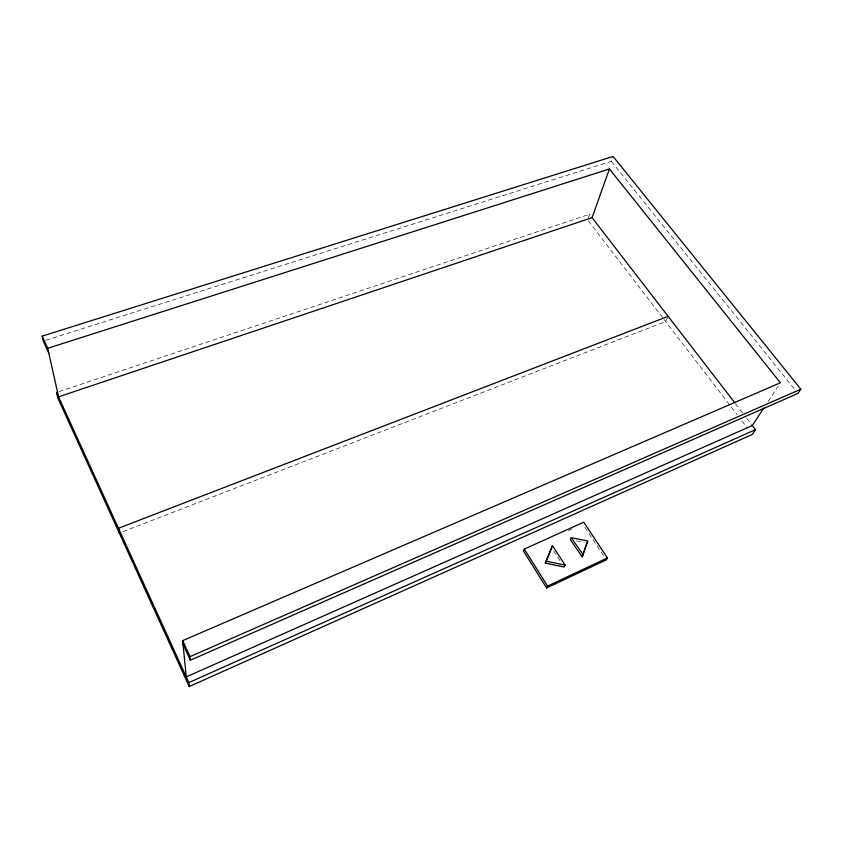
<?xml version="1.0" encoding="UTF-8"?>
<svg xmlns="http://www.w3.org/2000/svg" width="843" height="843" viewBox="0 0 843 843"><rect width="100%" height="100%" fill="white"/><g stroke="black" fill="none" stroke-linecap="round" stroke-linejoin="round"><path stroke-width="0.63" stroke-dasharray="4.21 3.16" d="M588.319 217.599L589.489 214.301L591.091 216.377M45.764 340.256L611.323 161.308L613.051 156.45M667.645 317.379L665.643 321.531L121.782 532.123M768.163 401.416L778.237 386.062M568.509 530.605L572.06 528.993M59.042 391.616L589.489 214.301M576.665 540.932L584.262 542.449M611.323 161.308L795.476 390.362M735.465 403.66L742.704 413.059M746.677 418.212L751.524 424.493M588.34 220.834L663.251 318.412M664.052 319.455L737.214 414.745M741.988 420.963L747.551 428.212M584.884 527.402L604.916 557.655M553.693 550.858L560.658 561.617"/><path stroke-width="1.26" d="M582.197 556.823L587.803 541.006L571.312 537.718L570.342 539.678L582.197 556.823L586.791 542.955M763.842 407.991L752.325 425.525L186.261 676.897L182.668 640.638L780.397 382.775L609.426 168.99L592.071 217.652L58.557 396.853L47.756 348.275L42.15 336.136L613.051 156.45L800.85 389.192L797.942 393.428L190.36 660.206L183.026 644.305M545.347 563.113L552.523 545.684L565.105 565.095L564.136 567.002L545.347 563.113L552.523 545.684M524.283 549.088L523.44 551.027L546.643 587.95L606.349 559.815L607.424 557.918L583.725 522.186L524.283 549.088L547.571 586.085L546.643 587.95M752.293 425.483L755.497 429.645L752.325 434.419L189.222 686.55L57.756 397.885L56.544 392.448L188.843 682.577L189.222 686.55M547.571 586.085L607.424 557.918M188.843 682.577L755.497 429.645M190.36 660.206L190.044 656.623L800.85 389.192M668.151 316.336L118.473 528.255L119.327 533.071M47.756 348.275L609.426 168.99M546.253 561.185L565.105 565.095M591.891 217.42L734.696 402.659M571.312 537.718L583.208 554.894M182.668 640.638L190.044 656.623M48.831 353.154L43.256 341.046L42.15 336.136"/></g></svg>
